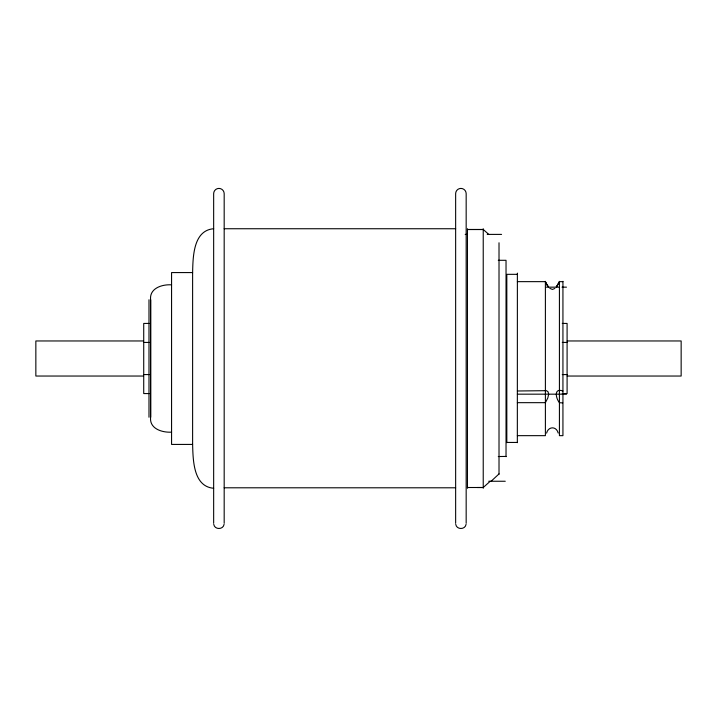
<?xml version="1.0" encoding="UTF-8"?>
<svg xmlns="http://www.w3.org/2000/svg" width="717" height="717" viewBox="0 0 717 717"><rect width="100%" height="100%" fill="white"/><g stroke="black" fill="none" stroke-linecap="round" stroke-linejoin="round"><path stroke-width="1.08" d="M213.657 488.259C193.249 486.592 193.061 459.929 192.613 444.423L192.613 272.577C192.981 257.143 193.151 230.372 213.657 228.741M224.071 524.387C223.238 529.854 214.571 529.836 213.756 524.369M466.059 524.387C465.225 529.854 456.559 529.836 455.743 524.369M562.935 281.647L559.421 281.647L556.24 287.042L556.984 286.092M559.421 281.647L557.091 285.94M546.587 433.131C548.29 426.158 556.464 426.023 558.193 433.068M491.118 481.25L499.014 473.928M490.222 481.25L483.231 487.506L467.448 487.506L468.434 487.506M554.877 288.44L552.413 289.444L549.831 288.351M171.569 284.855C162.696 284.201 149.943 287.875 150.525 298.881L150.525 418.119C149.961 429.142 162.696 432.701 171.569 432.145M498.279 456.532L506.032 456.433M224.179 228.741L455.645 228.741M467.448 229.458L483.231 229.458L488.761 234.396M467.448 229.548L483.231 229.548M465.199 234.396L467.403 234.396M487.246 234.396L501.577 234.396M498.279 260.298L506.032 260.298L506.032 456.702M192.613 272.577L171.569 272.577L171.569 444.423L192.613 444.423M517.342 274.333L506.82 274.333L506.82 442.667M517.36 281.647L545.395 281.647L546.453 283.842M546.39 287.159L558.668 287.159M562.011 287.159L566.475 287.159M149.423 323.43L143.723 323.43L143.723 393.57L149.423 393.57M562.271 323.43L567.093 323.43L567.093 393.57L562.271 393.57M143.257 340.96L35.85 340.96L35.85 376.04L143.257 376.04M567.174 340.96L681.15 340.96L681.15 376.04L567.174 376.04M143.723 342.43L149.423 342.43M562.271 342.43L567.093 342.43M143.723 374.57L149.423 374.57M562.271 374.57L567.093 374.57M517.378 390.989L546.488 390.675L548.057 391.805L548.684 394.171L547.824 397.953L545.395 402.667L517.36 402.667M562.935 390.989C553.533 387.61 555.836 398.446 559.421 402.667A16.124 13.22 0 0 0 562.056 402.846L562.711 402.855M517.378 394.171L566.475 394.171M517.342 435.658L545.395 435.658L545.395 281.342M506.82 442.443L517.342 442.443M488.734 481.25L505.261 481.25M477.316 487.506L482.245 487.506M224.179 487.793L455.645 487.793M548.111 286.459L548.63 287.105L547.896 286.173M548.03 286.361L547.143 285.043M547.824 286.074L547.519 285.644M547.447 285.536L545.78 282.489M547.071 284.936L546.56 284.031M545.691 282.31L545.395 281.647M562.935 281.342L562.935 435.658L559.421 435.658L559.421 281.342M517.378 273.141L517.342 442.667M499.014 242.767L499.014 474.233M483.231 228.741L483.231 488.259M467.448 228.741L467.448 488.259M466.167 523.329L466.167 193.671A5.261 5.261 0 0 0 460.906 188.41A5.261 5.261 0 0 0 455.645 193.671L455.645 523.329M224.179 523.329L224.179 193.671A5.261 5.261 0 0 0 218.918 188.41A5.261 5.261 0 0 0 213.657 193.671L213.657 523.329M150.74 299.76L150.74 417.24M148.984 299.76L148.984 417.24"/></g></svg>
